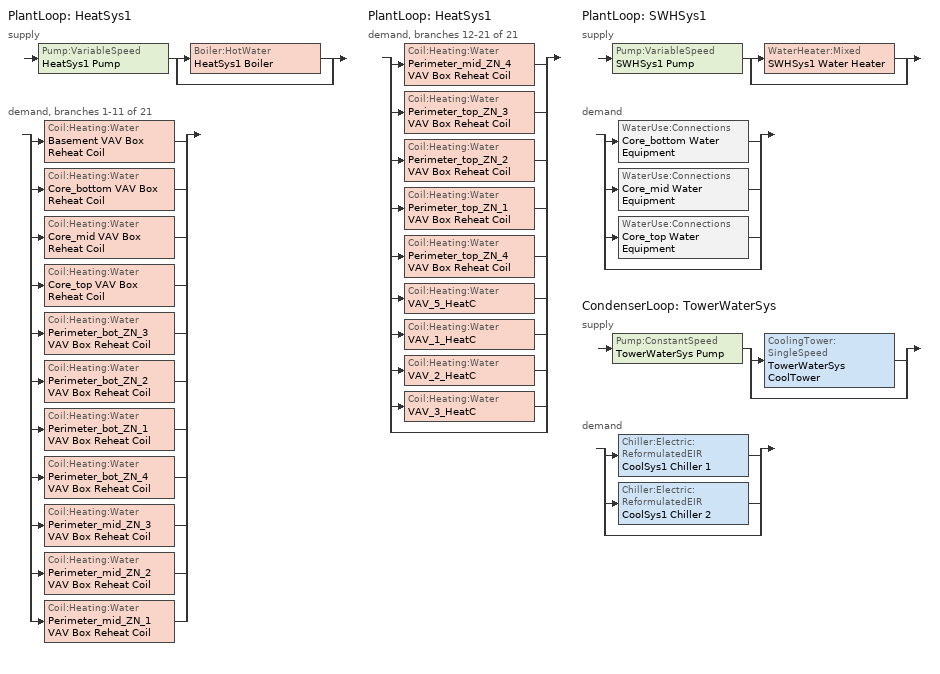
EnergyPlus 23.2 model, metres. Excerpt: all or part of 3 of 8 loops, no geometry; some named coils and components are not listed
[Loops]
PlantLoop 'HeatSys1'
 supply: Pump:VariableSpeed 'HeatSys1 Pump' > split
  | Boiler:HotWater 'HeatSys1 Boiler'
  | bypass
 demand, branches 1-11 of 21: split
  | Coil:Heating:Water 'Basement VAV Box Reheat Coil'
  | Coil:Heating:Water 'Core_bottom VAV Box Reheat Coil'
  | Coil:Heating:Water 'Core_mid VAV Box Reheat Coil'
  | Coil:Heating:Water 'Core_top VAV Box Reheat Coil'
  | Coil:Heating:Water 'Perimeter_bot_ZN_3 VAV Box Reheat Coil'
  | Coil:Heating:Water 'Perimeter_bot_ZN_2 VAV Box Reheat Coil'
  | Coil:Heating:Water 'Perimeter_bot_ZN_1 VAV Box Reheat Coil'
  | Coil:Heating:Water 'Perimeter_bot_ZN_4 VAV Box Reheat Coil'
  | Coil:Heating:Water 'Perimeter_mid_ZN_3 VAV Box Reheat Coil'
  | Coil:Heating:Water 'Perimeter_mid_ZN_2 VAV Box Reheat Coil'
  | Coil:Heating:Water 'Perimeter_mid_ZN_1 VAV Box Reheat Coil'
PlantLoop 'HeatSys1'
 demand, branches 12-21 of 21: split
  | Coil:Heating:Water 'Perimeter_mid_ZN_4 VAV Box Reheat Coil'
  | Coil:Heating:Water 'Perimeter_top_ZN_3 VAV Box Reheat Coil'
  | Coil:Heating:Water 'Perimeter_top_ZN_2 VAV Box Reheat Coil'
  | Coil:Heating:Water 'Perimeter_top_ZN_1 VAV Box Reheat Coil'
  | Coil:Heating:Water 'Perimeter_top_ZN_4 VAV Box Reheat Coil'
  | Coil:Heating:Water 'VAV_5_HeatC'
  | Coil:Heating:Water 'VAV_1_HeatC'
  | Coil:Heating:Water 'VAV_2_HeatC'
  | Coil:Heating:Water 'VAV_3_HeatC'
  | bypass
PlantLoop 'SWHSys1'
 supply: Pump:VariableSpeed 'SWHSys1 Pump' > split
  | WaterHeater:Mixed 'SWHSys1 Water Heater'
  | bypass
 demand: split
  | WaterUse:Connections 'Core_bottom Water Equipment'
  | WaterUse:Connections 'Core_mid Water Equipment'
  | WaterUse:Connections 'Core_top Water Equipment'
  | bypass
CondenserLoop 'TowerWaterSys'
 supply: Pump:ConstantSpeed 'TowerWaterSys Pump' > split
  | CoolingTower:SingleSpeed 'TowerWaterSys CoolTower'
  | bypass
 demand: split
  | Chiller:Electric:ReformulatedEIR 'CoolSys1 Chiller 1'
  | Chiller:Electric:ReformulatedEIR 'CoolSys1 Chiller 2'
  | bypass
[Boiler:HotWater]
HeatSys1 Boiler: Boiler flow mode=LeavingSetpointModulated; Design water flow rate=Autosize; Efficiency curve temperature evaluation variable=LeavingBoiler; Fuel type=NaturalGas; Maximum part load ratio=1.2; Minimum part load ratio=0; Nominal capacity=Autosize; Nominal thermal efficiency=0.78; On cycle parasitic electric load=0; Optimum part load ratio=1; Sizing factor=1; Water outlet upper temperature limit=95
[Coil:Heating:Water] Availability schedule=ALWAYS_ON; Maximum water flow rate=Autosize; Performance input method=UFactorTimesAreaAndDesignWaterFlowRate; Rated capacity=Autosize; Rated inlet air temperature=16.6; Rated inlet water temperature=82.2; Rated outlet air temperature=32.2; Rated outlet water temperature=71.1; U factor times area value=Autosize
Basement VAV Box Reheat Coil; Core_bottom VAV Box Reheat Coil; Core_mid VAV Box Reheat Coil; Core_top VAV Box Reheat Coil; Perimeter_bot_ZN_1 VAV Box Reheat Coil; Perimeter_bot_ZN_2 VAV Box Reheat Coil; Perimeter_bot_ZN_3 VAV Box Reheat Coil; Perimeter_bot_ZN_4 VAV Box Reheat Coil; Perimeter_mid_ZN_1 VAV Box Reheat Coil; Perimeter_mid_ZN_2 VAV Box Reheat Coil; Perimeter_mid_ZN_3 VAV Box Reheat Coil; Perimeter_mid_ZN_4 VAV Box Reheat Coil; Perimeter_top_ZN_1 VAV Box Reheat Coil; Perimeter_top_ZN_2 VAV Box Reheat Coil; Perimeter_top_ZN_3 VAV Box Reheat Coil; Perimeter_top_ZN_4 VAV Box Reheat Coil
[CondenserEquipmentList]
TowerWaterSys Equipment List: TowerWaterSys CoolTower, CoolingTower:SingleSpeed
[CondenserEquipmentOperationSchemes]
TowerWaterSys Loop Operation Scheme List: Control scheme 1=TowerWaterSys Operation Scheme; Control scheme 1 schedule=ALWAYS_ON
[CondenserLoop]
TowerWaterSys: Condenser equipment operation scheme=TowerWaterSys Loop Operation Scheme List; Condenser loop volume=Autocalculate; Fluid type=Water; Load distribution scheme=SequentialLoad; Maximum loop flow rate=Autosize; Maximum loop temperature=80; Minimum loop flow rate=0; Minimum loop temperature=5
[CoolingTower:SingleSpeed]
TowerWaterSys CoolTower: Blowdown calculation mode=ConcentrationRatio; Blowdown concentration ratio=3; Capacity control=FanCycling; Design air flow rate=Autosize; Design fan power=Autosize; Design u factor times area value=Autosize; Design water flow rate=Autosize; Drift loss percent=0.008; Evaporation loss mode=SaturatedExit; Free convection regime air flow rate=Autocalculate; Free convection regime u factor times area value=Autocalculate; Performance input method=UFactorTimesAreaAndDesignWaterFlowRate; Sizing factor=1
[FaultModel:Fouling:Boiler]
Fault_Fouling_Boiler: Boiler object=HeatSys1 Boiler; Fouling factor=0.8
[PlantEquipmentList]
HeatSys1 Equipment List: HeatSys1 Boiler, Boiler:HotWater
SWHSys1 Equipment List: SWHSys1 Water Heater, WaterHeater:Mixed
[PlantEquipmentOperation:CoolingLoad]
TowerWaterSys Operation Scheme: Load range 1 lower limit=0; Load range 1 upper limit=1e+12; Range 1 equipment list=TowerWaterSys Equipment List
[PlantEquipmentOperation:HeatingLoad] Load range 1 lower limit=0; Load range 1 upper limit=1e+15
Name | Range 1 equipment list
HeatSys1 Operation Scheme | HeatSys1 Equipment List
SWHSys1 Operation Scheme | SWHSys1 Equipment List
[PlantEquipmentOperationSchemes] Control scheme 1 schedule=ALWAYS_ON
Name | Control scheme 1
HeatSys1 Loop Operation Scheme List | HeatSys1 Operation Scheme
SWHSys1 Loop Operation Scheme List | SWHSys1 Operation Scheme
[PlantLoop] Fluid type=Water; Load distribution scheme=Optimal; Maximum loop flow rate=Autosize; Minimum loop flow rate=0; Minimum loop temperature=10; Plant loop volume=Autocalculate
Name | Maximum loop temperature | Plant equipment operation scheme
HeatSys1 | 100 | HeatSys1 Loop Operation Scheme List
SWHSys1 | 60 | SWHSys1 Loop Operation Scheme List
[Pump:ConstantSpeed]
TowerWaterSys Pump: Design electric power per unit flow rate=301156.1; Design flow rate=Autosize; Design power consumption=Autosize; Design power sizing method=PowerPerFlow; Design pump head=179352; Fraction of motor inefficiencies to fluid stream=0; Motor efficiency=0.87; Pump control type=Intermittent
[Pump:VariableSpeed] Design maximum flow rate=Autosize; Design minimum flow rate=0; Design power consumption=Autosize; Design pump head=179352; Fraction of motor inefficiencies to fluid stream=0; Pump control type=Intermittent; Coefficient 1 of the part load performance curve=0; Coefficient 2 of the part load performance curve=1; Coefficient 3 of the part load performance curve=0; Coefficient 4 of the part load performance curve=0
Name | Motor efficiency
HeatSys1 Pump | 0.875
SWHSys1 Pump | 0.85
[SetpointManager:FollowOutdoorAirTemperature]
MyCondenserControl: Control variable=Temperature; Maximum setpoint temperature=80; Minimum setpoint temperature=5; Offset temperature difference=0; Reference temperature type=OutdoorAirWetBulb; Setpoint node or nodelist=TowerWaterSys Supply Outlet Node
[SetpointManager:Scheduled] Control variable=Temperature
Name | Schedule | Setpoint node or nodelist
HeatSys1 Boiler Setpoint Manager | HW-Loop-Temp-Schedule | HeatSys1 Supply Equipment Outlet Node
HeatSys1 Loop Setpoint Manager | HW-Loop-Temp-Schedule | HeatSys1 Supply Outlet Node
SWHSys1 Loop Setpoint Manager | SWHSys1-Loop-Temp-Schedule | SWHSys1 Supply Outlet Node
[Sizing:Plant]
Name | Coincident sizing factor mode | Design loop exit temperature | Loop design temperature difference | Loop type | Sizing option | Zone timesteps in averaging window
HeatSys1 | None | 82.2 | 11.1 | Heating | Coincident | 2
TowerWaterSys |  | 29.4 | 5.6 | Condenser
SWHSys1 |  | 60 | 5 | Heating
[WaterHeater:Mixed]
SWHSys1 Water Heater: Ambient temperature indicator=Schedule; Ambient temperature schedule=SWHSys1 Water Heater Ambient Temperature Schedule Name; Deadband temperature difference=2; Heater control type=Cycle; Heater fuel type=NaturalGas; Heater maximum capacity=845000; Heater thermal efficiency=0.8; Indirect water heating recovery time=1.5; Maximum temperature limit=82.2222; Off cycle loss coefficient to ambient temperature=6; Off cycle parasitic fuel consumption rate=20; Off cycle parasitic fuel type=NaturalGas; Off cycle parasitic heat fraction to tank=0.8; On cycle loss coefficient to ambient temperature=6; On cycle parasitic fuel type=NaturalGas; Setpoint temperature schedule=SWHSys1 Water Heater Setpoint Temperature Schedule Name; Source side design flow rate=Autosize; Source side effectiveness=1; Tank volume=0.7571; Use side design flow rate=Autosize; Use side effectiveness=1
[WaterUse:Connections]
Name | Water use equipment name 1
Core_bottom Water Equipment | Core_bottom Water Equipment
Core_mid Water Equipment | Core_mid Water Equipment
Core_top Water Equipment | Core_top Water Equipment
[WaterUse:Equipment] Flow rate fraction schedule=BLDG_SWH_SCH; Hot water supply temperature schedule=Water Equipment Hot Supply Temp Sched; Latent fraction schedule=Water Equipment Latent fract sched; Peak flow rate=2.24e-05; Sensible fraction schedule=Water Equipment Sensible fract sched; Target temperature schedule=Water Equipment Temp Sched
Name | Zone
Core_bottom Water Equipment | Core_bottom
Core_mid Water Equipment | Core_mid
Core_top Water Equipment | Core_top
[Schedule:Compact]
ALWAYS_ON: Through: 12/31, For: AllDays, Until: 24:00, 1
BLDG_SWH_SCH: Through: 12/31, For: Weekdays SummerDesignDay, Until: 05:00, 0.05, Until: 06:00, 0.08, Until: 07:00, 0.07, Until: 08:00, 0.19, Until: 09:00, 0.35, Until: 10:00, 0.38, Until: 11:00, 0.39, Until: 12:00, 0.47, Until: 13:00, 0.57, Until: 14:00, 0.54, Until: 15:00, 0.34, Until: 16:00, 0.33, Until: 17:00, 0.44, Until: 18:00, 0.26, Until: 19:00, 0.21, Until: 20:00, 0.15, Until: 21:00, 0.17, Until: 22:00, 0.08, Until: 24:00, 0.05, For: Saturday WinterDesignDay, Until: 05:00, 0.05, Until: 06:00, 0.08, Until: 07:00, 0.07, Until: 08:00, 0.11, Until: 09:00, 0.15, Until: 10:00, 0.21, Until: 11:00, 0.19, Until: 12:00, 0.23, Until: 13:00, 0.2, Until: 14:00, 0.19, Until: 15:00, 0.15, Until: 16:00, 0.13, Until: 17:00, 0.14, Until: 21:00, 0.07, Until: 22:00, 0.09, Until: 24:00, 0.05, For: AllOtherDays, Until: 05:00, 0.04, Until: 06:00, 0.07, Until: 11:00, 0.04, Until: 13:00, 0.06, Until: 14:00, 0.09, Until: 15:00, 0.06, Until: 21:00, 0.04, Until: 22:00, 0.07, Until: 24:00, 0.04
HW-Loop-Temp-Schedule: Through: 12/31, For: AllDays, Until: 24:00, 82.2
SWHSys1 Water Heater Ambient Temperature Schedule Name: Through: 12/31, For: AllDays, Until: 24:00, 22
SWHSys1 Water Heater Setpoint Temperature Schedule Name; SWHSys1-Loop-Temp-Schedule: Through: 12/31, For: AllDays, Until: 24:00, 60
Water Equipment Hot Supply Temp Sched; Water Equipment Temp Sched: Through: 12/31, For: AllDays, Until: 24:00, 43.3
Water Equipment Latent fract sched: Through: 12/31, For: AllDays, Until: 24:00, 0.05
Water Equipment Sensible fract sched: Through: 12/31, For: AllDays, Until: 24:00, 0.2
